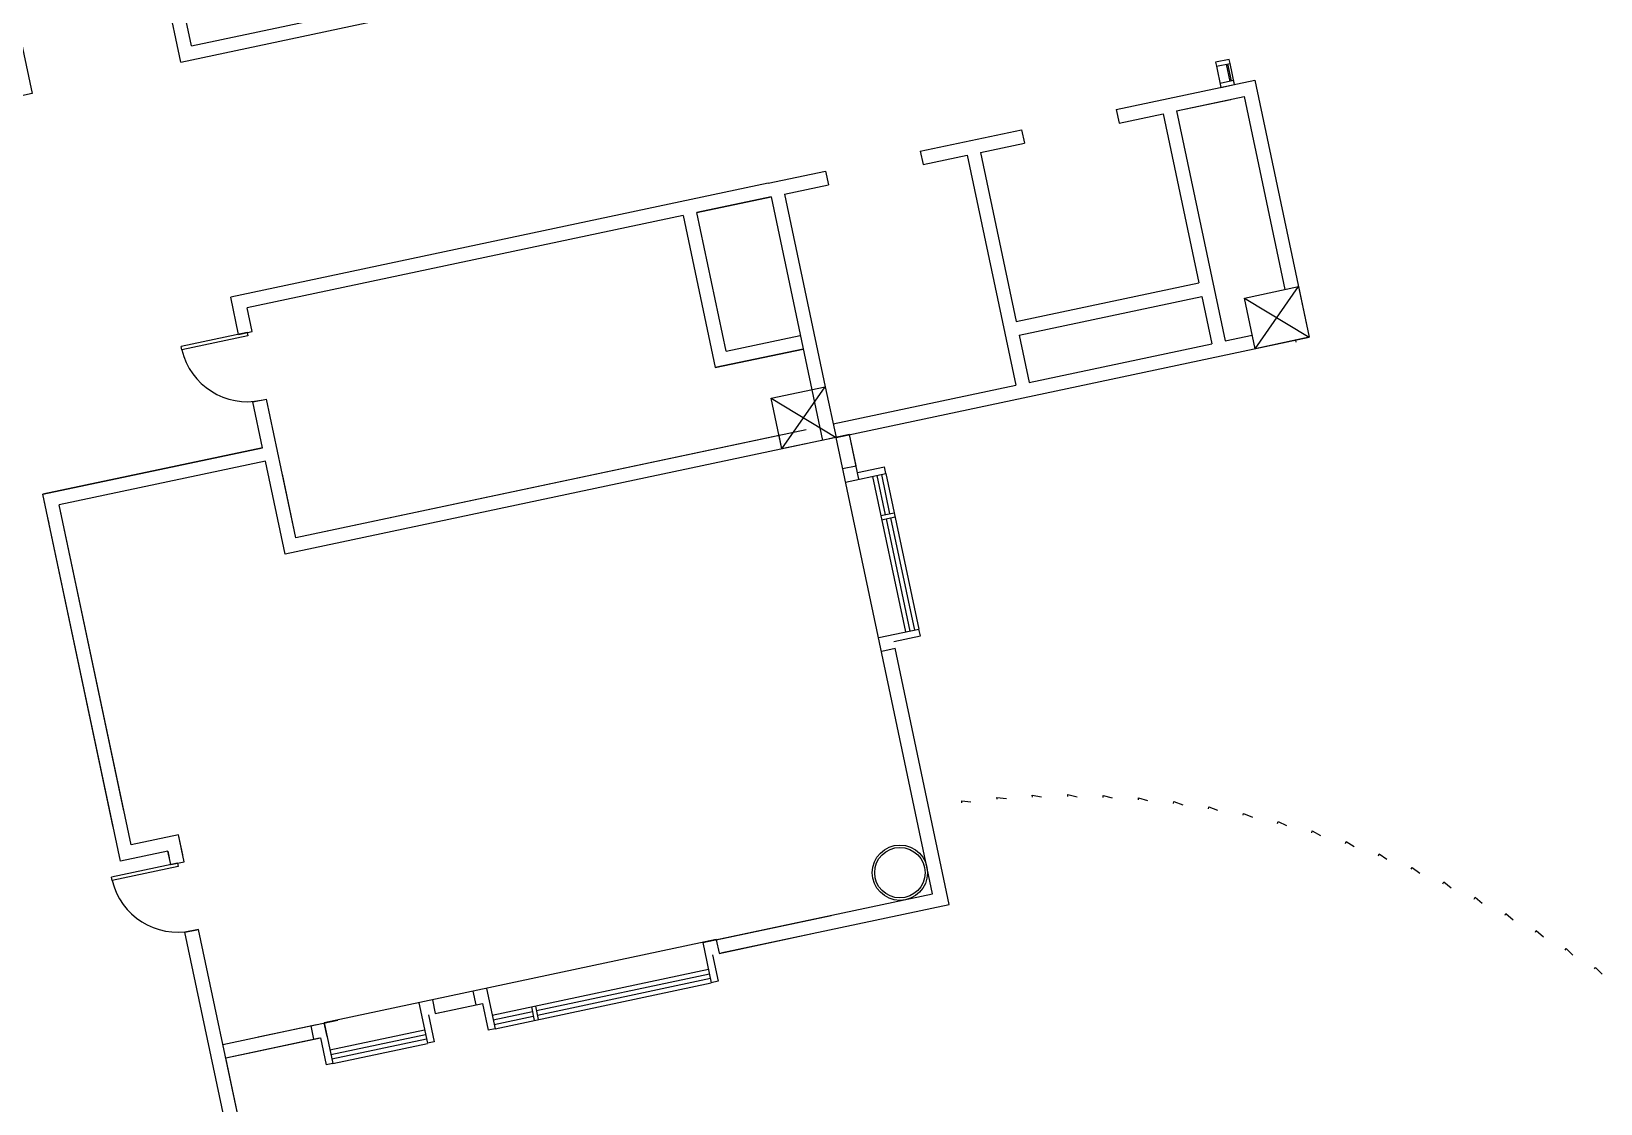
# Model space of a CAD drawing. Header units: millimetres. Extents: x -162945 to 7560, y -3558 to 130718.
# Drawn here: x -138087 to -115377, y 22378 to 37888 of the extents above; entities that cross this region are included whole.
import ezdxf

# ---------------------------------------------------------------- set-up
doc = ezdxf.new("R2010")
doc.units = ezdxf.units.MM
doc.header["$LTSCALE"] = 5
for name, color, linetype in [('A—\\M+5C3C5\\M+5B4B0', 135, 'Continuous'), ('A—\\M+5C7BD\\M+5CCE5', 7, 'Continuous'), ('E-COLS-F3$0$0S-COLS-LINE', 4, 'Continuous'), ('E1-RI-3F$0$A-GLAZ', 6, 'Continuous')]:
    doc.layers.add(name, color=color, linetype=linetype)

msp = doc.modelspace()

# ---------------------------------------------------------------- linework, layer by layer
for p, q in [((-134966, 33531), (-135920, 33329)), ((-134956, 33482), (-135910, 33280)), ((-134966, 33531), (-134956, 33482)), ((-135910, 33280), (-135920, 33329)), ((-135974, 25856), (-136928, 25654)), ((-135963, 25807), (-136917, 25605)), ((-135974, 25856), (-135963, 25807)), ((-136917, 25605), (-136928, 25654))]:
    msp.add_line(p, q)
for centre in [(-134961, 33506), (-135969, 25832)]:
    msp.add_arc(centre, 975, -166.5781, -78.0474)
at = {"layer": 'A—\\M+5C3C5\\M+5B4B0', "extrusion": (0, 0, -1)}
for p, q in [((-120753, 37483), (-120949, 37441)), ((-120740, 37424), (-120753, 37483)), ((-120949, 37441), (-120936, 37383)), ((-120936, 37383), (-120740, 37424)), ((-120936, 37383), (-120872, 37077)), ((-120688, 37177), (-120884, 37136)), ((-120884, 37136), (-120876, 37096)), ((-120872, 37077), (-120676, 37118)), ((-120680, 37138), (-120688, 37177))]:
    msp.add_line(p, q, dxfattribs=at)
at = {"layer": 'A—\\M+5C3C5\\M+5B4B0'}
for p, q in [((-120795, 37412), (-120743, 37165)), ((-120718, 37171), (-120771, 37418)), ((-120676, 37118), (-120740, 37424)), ((-122386, 36756), (-120381, 37181)), ((-125916, 31450), (-125438, 29200)), ((-125851, 31464), (-125731, 30896)), ((-125786, 31478), (-125666, 30910)), ((-125721, 31492), (-125242, 29242)), ((-125796, 30883), (-125600, 30924)), ((-125784, 30824), (-125588, 30865)), ((-125718, 30838), (-125372, 29214)), ((-125653, 30852), (-125307, 29228)), ((-131418, 23655), (-128288, 24322)), ((-131377, 23459), (-128247, 24126)), ((-130778, 23723), (-128275, 24256)), ((-130764, 23658), (-128261, 24191)), ((-131404, 23590), (-130837, 23710)), ((-131390, 23524), (-130823, 23645)), ((-130851, 23776), (-130809, 23580)), ((-130792, 23788), (-130751, 23593)), ((-133767, 23154), (-132396, 23445)), ((-133753, 23089), (-132382, 23379)), ((-133739, 23024), (-132368, 23314)), ((-133726, 22959), (-132354, 23249))]:
    msp.add_line(p, q, dxfattribs=at)
at = {"layer": 'A—\\M+5C7BD\\M+5CCE5'}
for p, q in [((-139208, 42343), (-138075, 36987)), ((-135924, 37442), (-136295, 39194)), ((-135770, 37679), (-136099, 39236)), ((-135770, 37679), (-132392, 38394)), ((-135924, 37442), (-131718, 38333)), ((-122386, 36756), (-120381, 37181)), ((-120381, 37181), (-119594, 33463)), ((-120381, 37181), (-119594, 33463)), ((-138075, 36987), (-149764, 34512)), ((-121513, 36737), (-120535, 36944)), ((-121513, 36737), (-120535, 36944)), ((-121513, 36737), (-120731, 36902)), ((-121513, 36737), (-120731, 36902)), ((-120535, 36944), (-119945, 34155)), ((-120535, 36944), (-119945, 34155)), ((-122386, 36756), (-122345, 36561)), ((-122386, 36756), (-122345, 36561)), ((-122345, 36561), (-121709, 36695)), ((-122345, 36561), (-121709, 36695)), ((-121709, 36695), (-121191, 34249)), ((-121709, 36695), (-121191, 34249)), ((-121513, 36737), (-120809, 33410)), ((-121513, 36737), (-120809, 33410)), ((-125223, 36156), (-123756, 36466)), ((-125223, 36156), (-123756, 36466)), ((-123756, 36466), (-123714, 36271)), ((-123756, 36466), (-123714, 36271)), ((-125223, 36156), (-125182, 35960)), ((-125223, 36156), (-125182, 35960)), ((-124350, 36136), (-123714, 36271)), ((-124350, 36136), (-123714, 36271)), ((-124350, 36136), (-123833, 33690)), ((-124350, 36136), (-123833, 33690)), ((-125182, 35960), (-124546, 36095)), ((-125182, 35960), (-124546, 36095)), ((-124546, 36095), (-123842, 32768)), ((-124546, 36095), (-123842, 32768)), ((-127425, 35690), (-135202, 34043)), ((-127425, 35690), (-135199, 34044)), ((-127425, 35690), (-126593, 35866)), ((-127425, 35690), (-126593, 35866)), ((-127187, 35535), (-126552, 35670)), ((-127187, 35535), (-126552, 35670)), ((-126593, 35866), (-126552, 35670)), ((-126593, 35866), (-126552, 35670)), ((-128459, 35266), (-127383, 35494)), ((-127383, 35494), (-128459, 35266)), ((-127383, 35494), (-126638, 31972)), ((-127383, 35494), (-126638, 31972)), ((-127187, 35535), (-126597, 32747)), ((-127187, 35535), (-126597, 32747)), ((-128655, 35225), (-134965, 33889)), ((-128655, 35225), (-128189, 33024)), ((-128034, 33261), (-128459, 35266)), ((-123833, 33690), (-121191, 34249)), ((-123833, 33690), (-121191, 34249)), ((-135088, 33505), (-135202, 34043)), ((-134893, 33547), (-134965, 33889)), ((-123791, 33495), (-121150, 34054)), ((-123791, 33495), (-121150, 34054)), ((-121150, 34054), (-121005, 33369)), ((-121150, 34054), (-121005, 33369)), ((-135088, 33505), (-134893, 33547)), ((-128034, 33261), (-126959, 33488)), ((-126442, 32013), (-119594, 33463)), ((-126442, 32013), (-119594, 33463)), ((-123791, 33495), (-123646, 32810)), ((-123791, 33495), (-123646, 32810)), ((-120809, 33410), (-120418, 33493)), ((-120809, 33410), (-120418, 33493)), ((-119783, 33392), (-119789, 33422)), ((-128189, 33024), (-126917, 33293)), ((-126917, 33293), (-128189, 33024)), ((-123646, 32810), (-121005, 33369)), ((-123646, 32810), (-121005, 33369)), ((-126483, 32209), (-123842, 32768)), ((-126483, 32209), (-123842, 32768)), ((-134881, 32527), (-134686, 32568)), ((-134741, 31866), (-134881, 32527)), ((-134261, 30563), (-134686, 32568)), ((-126875, 32126), (-134261, 30563)), ((-127266, 32043), (-134258, 30563)), ((-127225, 31848), (-127266, 32043)), ((-126246, 32055), (-126540, 31993)), ((-126151, 31605), (-126246, 32055)), ((-126110, 31409), (-126246, 32055)), ((-137921, 31194), (-134744, 31866)), ((-134741, 31866), (-137921, 31193)), ((-126833, 31931), (-134415, 30326)), ((-125655, 28296), (-126442, 32013)), ((-134700, 31671), (-137684, 31039)), ((-134415, 30326), (-134700, 31671)), ((-126347, 31563), (-126151, 31605)), ((-126130, 31507), (-125741, 31589)), ((-125721, 31492), (-125741, 31589)), ((-134258, 30563), (-134453, 31485)), ((-126305, 31368), (-125721, 31492)), ((-136901, 26375), (-137921, 31194)), ((-136797, 25886), (-137921, 31193)), ((-136747, 26612), (-137684, 31039)), ((-136643, 26123), (-137684, 31039)), ((-137656, 30909), (-137656, 30909)), ((-137831, 30770), (-137854, 30875)), ((-125823, 29119), (-125242, 29242)), ((-125607, 29062), (-125221, 29144)), ((-125221, 29144), (-125242, 29242)), ((-125781, 28923), (-125586, 28965)), ((-124807, 25256), (-125586, 28965)), ((-125044, 25410), (-125655, 28296)), ((-135958, 26268), (-136643, 26123)), ((-135897, 25975), (-135959, 26268)), ((-135876, 25877), (-135958, 26268)), ((-136113, 26031), (-136797, 25886)), ((-136113, 26031), (-136092, 25933)), ((-136071, 25835), (-136113, 26031)), ((-136072, 25835), (-135876, 25877)), ((-136071, 25835), (-135876, 25877)), ((-124847, 25453), (-124846, 25452)), ((-128370, 24707), (-125044, 25410)), ((-128109, 24557), (-124807, 25256)), ((-128175, 24747), (-126511, 25099)), ((-135669, 24898), (-135864, 24857)), ((-135864, 24857), (-135668, 24898)), ((-135243, 21922), (-135864, 24857)), ((-135047, 21963), (-135668, 24898)), ((-128133, 24551), (-126764, 24841)), ((-128175, 24751), (-133849, 23546)), ((-128370, 24707), (-128247, 24126)), ((-128231, 24532), (-128149, 24147)), ((-128175, 24748), (-128133, 24553)), ((-128149, 24147), (-128247, 24126)), ((-132381, 23857), (-132381, 23857)), ((-132284, 23878), (-132242, 23682)), ((-131697, 24002), (-131655, 23807)), ((-131599, 24023), (-131599, 24023)), ((-131501, 24044), (-131377, 23459)), ((-132479, 23836), (-132355, 23251)), ((-132340, 23661), (-132257, 23272)), ((-132242, 23682), (-131557, 23827)), ((-132218, 23687), (-131557, 23826)), ((-131557, 23827), (-131474, 23438)), ((-135316, 23235), (-133960, 23522)), ((-134803, 23344), (-133653, 23587)), ((-134045, 23504), (-134003, 23309)), ((-133808, 23350), (-133849, 23546)), ((-133849, 23546), (-133725, 22959)), ((-131377, 23459), (-131474, 23438)), ((-135275, 23040), (-133905, 23330)), ((-135275, 23040), (-133918, 23327)), ((-134859, 23128), (-134003, 23309)), ((-133905, 23330), (-133822, 22938)), ((-132257, 23272), (-132355, 23251)), ((-135275, 23040), (-134859, 23128)), ((-135047, 21963), (-135275, 23040)), ((-133726, 22959), (-133822, 22938))]:
    msp.add_line(p, q, dxfattribs=at)
for points in [[(-120532, 34031), (-119749, 34197), (-119594, 33463), (-120376, 33297)], [(-120532, 34031), (-119749, 34197), (-119594, 33463), (-120376, 33297)], [(-127380, 32582), (-126597, 32747), (-126442, 32013), (-127225, 31848)], [(-127380, 32582), (-126597, 32747), (-126442, 32013), (-127225, 31848)]]:
    msp.add_lwpolyline(points, close=True, dxfattribs=at)
at = {"layer": 'Defpoints'}
for p, q in [((-120376, 33297), (-119749, 34197)), ((-120532, 34031), (-119594, 33463)), ((-127225, 31848), (-126597, 32747)), ((-127380, 32582), (-126442, 32013))]:
    msp.add_line(p, q, dxfattribs=at)
at = {"layer": 'E-COLS-F3$0$0S-COLS-LINE', "color": 255}
for points in [[(-120532, 34031), (-119749, 34197), (-119594, 33463), (-120376, 33297)], [(-127380, 32582), (-126597, 32747), (-126442, 32013), (-127225, 31848)]]:
    msp.add_lwpolyline(points, close=True, dxfattribs=at)
for radius in [400, 365]:
    msp.add_circle((-125518, 25718), radius, dxfattribs=at)
at = {"layer": 'E1-RI-3F$0$A-GLAZ', "color": 8}
for p, q in [((-124111, 26780), (-124113, 26808)), ((-124113, 26808), (-123976, 26789)), ((-123600, 26809), (-123602, 26838)), ((-123602, 26838), (-123470, 26814)), ((-123089, 26819), (-123089, 26847)), ((-123089, 26847), (-122954, 26817)), ((-122577, 26806), (-122576, 26834)), ((-122576, 26834), (-122444, 26799)), ((-122067, 26773), (-122065, 26801)), ((-122065, 26801), (-121935, 26761)), ((-124620, 26730), (-124624, 26757)), ((-124624, 26757), (-124492, 26745)), ((-121558, 26719), (-121555, 26747)), ((-121555, 26747), (-121424, 26701)), ((-121052, 26644), (-121047, 26672)), ((-121047, 26672), (-120923, 26622)), ((-120549, 26549), (-120544, 26576)), ((-120544, 26576), (-120417, 26520)), ((-120051, 26432), (-120044, 26460)), ((-120044, 26460), (-119921, 26399)), ((-119558, 26296), (-119550, 26323)), ((-119550, 26323), (-119431, 26258)), ((-119071, 26140), (-119062, 26167)), ((-119062, 26167), (-118943, 26095)), ((-118591, 25963), (-118580, 25990)), ((-118580, 25990), (-118469, 25916)), ((-118117, 25769), (-118106, 25794)), ((-118106, 25794), (-117994, 25713)), ((-117659, 25559), (-117647, 25585)), ((-117647, 25585), (-117538, 25501)), ((-117207, 25337), (-117194, 25363)), ((-117194, 25363), (-117090, 25279)), ((-116760, 25104), (-116747, 25128)), ((-116747, 25128), (-116642, 25038)), ((-116322, 24856), (-116308, 24880)), ((-116308, 24880), (-116206, 24788)), ((-115890, 24596), (-115875, 24620)), ((-115875, 24620), (-115779, 24527)), ((-115465, 24325), (-115450, 24348)), ((-115450, 24348), (-115353, 24249))]:
    msp.add_line(p, q, dxfattribs=at)

doc.saveas('drawing.dxf')
